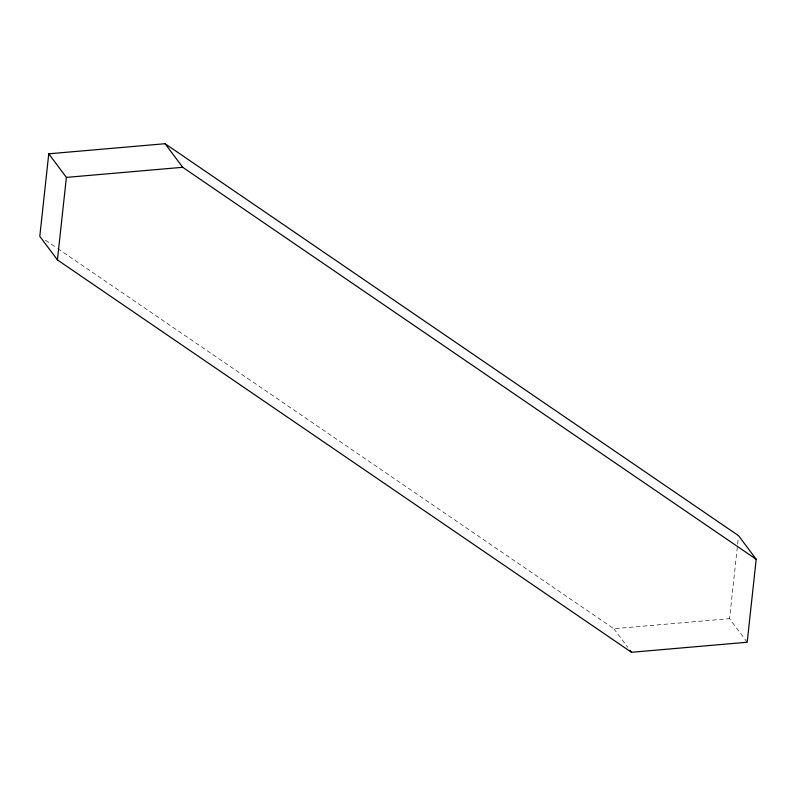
<?xml version="1.0" encoding="UTF-8"?>
<svg xmlns="http://www.w3.org/2000/svg" width="796" height="796" viewBox="0 0 796 796"><rect width="100%" height="100%" fill="white"/><g stroke="black" fill="none" stroke-linecap="round" stroke-linejoin="round"><path stroke-width="0.6" stroke-dasharray="3.98 2.98" d="M747.185 642.243L729.564 618.661L738.31 538.136M57.76 248.611L613.855 628.701L729.564 618.661M45.442 240.193L56.735 247.904M613.855 628.701L627.805 647.367"/><path stroke-width="1.19" d="M48.765 153.807L39.8 236.332L57.421 259.924L631.477 652.282L747.185 642.243L756.2 559.28L738.579 535.698L165.09 143.718L48.765 153.807L66.386 177.389L57.421 259.924M66.386 177.389L182.712 167.299L756.2 559.28M630.004 650.322L631.477 652.282M165.09 143.718L182.712 167.299"/></g></svg>
